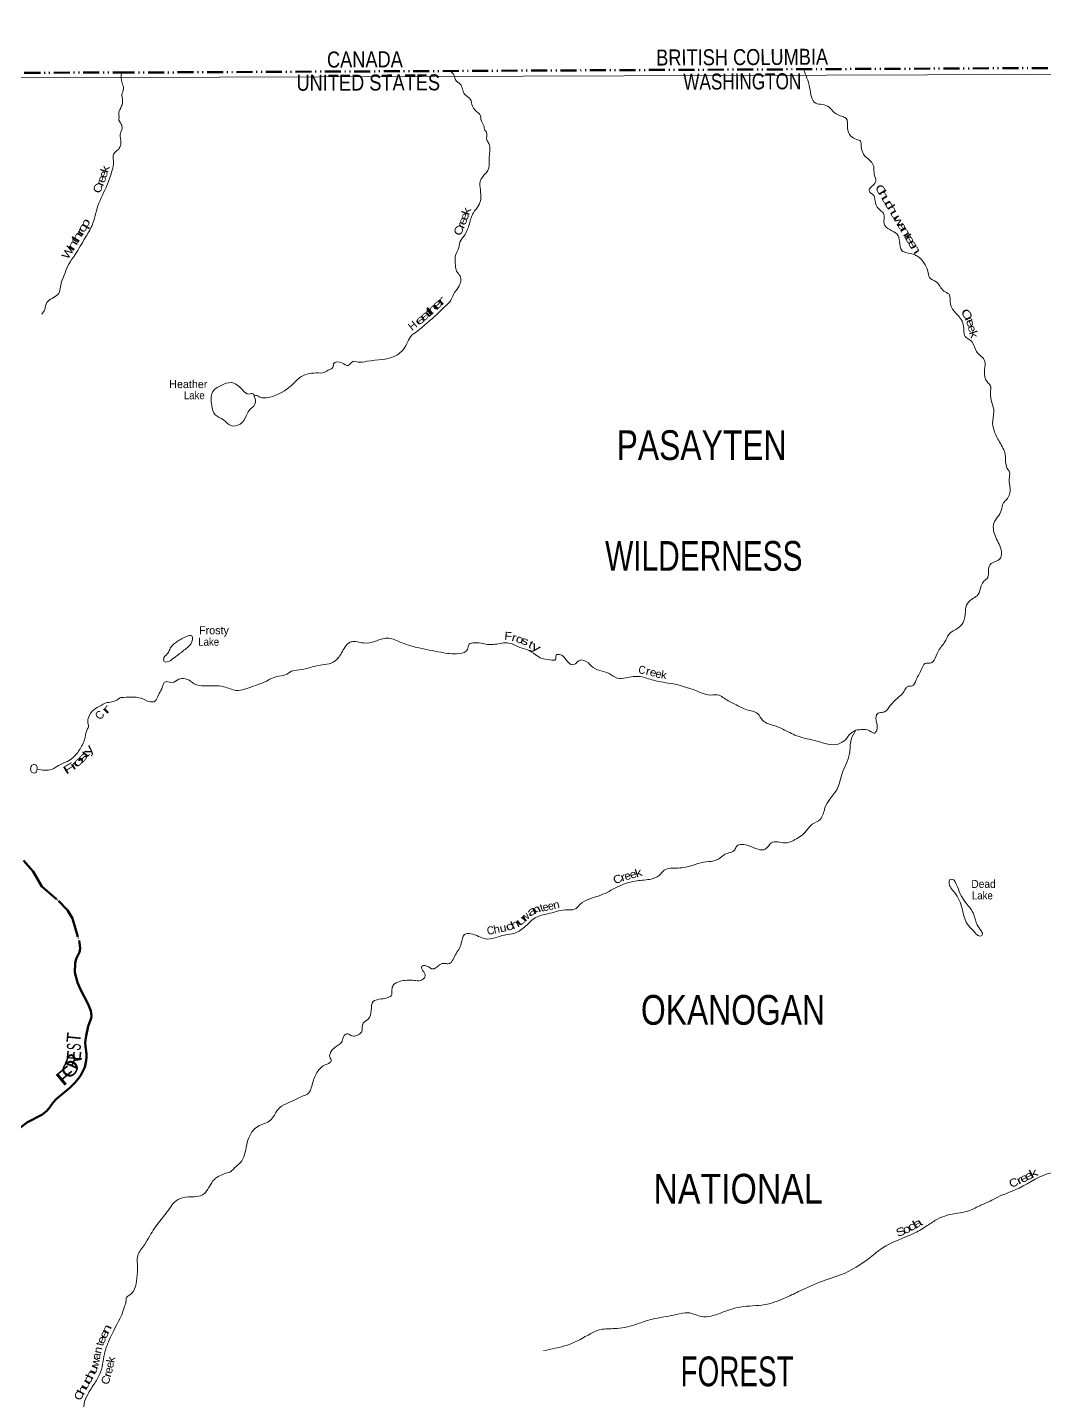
# Model space of a CAD drawing. Header units: feet. Extents: x -2 to 244583, y 367190 to 553316.
# Drawn here: x 58364 to 83775, y 518618 to 552939 of the extents above; entities that cross this region are included whole.
import ezdxf
from ezdxf.enums import TextEntityAlignment as Align

# ---------------------------------------------------------------- set-up
doc = ezdxf.new("R2010")
doc.units = ezdxf.units.FT
doc.header["$LTSCALE"] = 80
for name, pattern in [('DASH_DOUBLE_DOT', [9.2, 5, -1.2, 0.3, -1.2, 0.3, -1.2]), ('DOT_DASHED', [7.7, 5, -1.2, 0.3, -1.2]), ('LONG_DASH_SHORT_DASH', [9.9, 6, -1.2, 1.5, -1.2])]:
    doc.linetypes.add(name, pattern=pattern)
for name, color, linetype, lineweight in [('10', 7, 'DASH_DOUBLE_DOT', 70), ('11', 7, 'LONG_DASH_SHORT_DASH', 60), ('39', 7, 'Continuous', 13), ('4', 7, 'Continuous', 13), ('41', 7, 'Continuous', 13), ('44', 7, 'DOT_DASHED', 13)]:
    doc.layers.add(name, color=color, linetype=linetype, lineweight=lineweight)

msp = doc.modelspace()

# ---------------------------------------------------------------- linework, layer by layer
at = {"layer": '10'}
for p, q in [((60642.26, 551810.33), (90953.58, 551960.35)), ((30317.74, 551782.51), (60642.26, 551810.33))]:
    msp.add_line(p, q, dxfattribs=at)
at = {"layer": '11'}
msp.add_lwpolyline([(58267.38, 532114.15), (58503.95, 531842.12), (58725.31, 531468), (59138.33, 531105.41), (59362.44, 530873.46), (59488.96, 530668.42), (59666.88, 530066.99), (59680.69, 529916.6), (59665.45, 529828.75), (59622.36, 529738.96), (59581.01, 529657.78), (59559.09, 529547.32), (59549.28, 529320.81), (59614.69, 529070.03), (59688.77, 528894.82), (59883.34, 528521.99), (59945.45, 528359.12), (59961.15, 528232.98), (59951.95, 528174.31), (59880.8, 527972.95), (59827.1, 527737.45), (59803.14, 527571.47), (59810.32, 527468.91), (59837.84, 527285.54), (59840.32, 527212.89), (59831.06, 527120.47), (59794.39, 526951.25), (59690.56, 526734.16), (59559.36, 526568.95), (59433.84, 526443.88), (59088.8, 526155.39), (59000.01, 526056.93), (58907.47, 525926.03), (58836.49, 525848.91), (58723.56, 525763.2), (58368.63, 525574.08), (58154.07, 525417.49)], dxfattribs=at)
at = {"layer": '39'}
for points in [[(77751.86, 551887.83), (77905.22, 551435.67), (78058.79, 551043.7), (78218.72, 551012.18), (78395, 550946.33), (78519, 550815.4), (78731.87, 550711.27), (78819.05, 550667.2), (78854.57, 550430.5), (78934.44, 550222.38), (79086.54, 550138.17), (79175.73, 550096.14), (79194.55, 549968.68), (79296.89, 549716.14), (79432.99, 549591.35), (79506.44, 549460.14), (79521.55, 549259.77), (79560.82, 549085.85), (79446.17, 548953.61), (79392.04, 548854.1), (79507.87, 548739.32), (79549.25, 548547.19), (79675.5, 548367.68), (79748.67, 548293.16), (79768.13, 548032.07), (79910.41, 547885.04), (80093, 547768.6), (80154.52, 547592.78), (80210.22, 547364.28), (80495.28, 547270.86), (80583.87, 547230.98), (80761.83, 547057.51), (80857.88, 546849.48), (80901.13, 546687.73), (81071.56, 546577.3), (81258.71, 546351.55), (81388.55, 546269.24), (81424.1, 546026.46), (81560.72, 545794.36), (81668.49, 545675.49), (81746.15, 545507.86), (81818.47, 545188.33), (81919.9, 545126.12), (82079.04, 544837.45), (82154.28, 544752.82), (82268.14, 544627.9), (82285.16, 544453.86), (82271.55, 544340.4), (82347.65, 544075.57), (82422.94, 543980.82), (82427.57, 543859.35), (82440.83, 543624.55), (82506.66, 543394.08), (82479.7, 543110.47), (82513.26, 542861.6), (82650.11, 542580.9), (82793.23, 542259.74), (82843.42, 541917.83), (82898.48, 541822.97), (82891.21, 541652.84), (82918.63, 541416.09), (82824.92, 541136.16), (82746.44, 541052.71), (82694.75, 540866.15), (82510.22, 540545.22), (82500.94, 540371.04), (82640.12, 540027.58), (82699.73, 539829.48), (82644.01, 539638.85), (82543.11, 539591.72), (82416.07, 539512.06), (82374.34, 539357.95), (82356.93, 539191.82), (82266.34, 539104.26), (82192.09, 538982.36), (82112.25, 538761.22), (82001.43, 538673.55), (81850.37, 538543.14), (81796.71, 538344.42), (81739.39, 538066.7), (81616.68, 537928.35), (81388.87, 537775.24), (81278.61, 537572.16), (81180.13, 537442.03), (81063.83, 537230.82), (80945.32, 537060.09), (80783.63, 537036.93), (80711.4, 536917.07), (80569.18, 536628.77), (80464.72, 536480.39), (80379.78, 536477.9)], [(60713.19, 551808.07), (60727.28, 551548.18), (60764.34, 551412.72), (60724.66, 551252.55), (60735.24, 551153.39), (60727.87, 551003.51), (60681.82, 550906.07), (60671.85, 550877.67)], [(68930.75, 551850.72), (69026.86, 551737.37), (69063.82, 551622.16), (69175.52, 551525.58), (69290.03, 551267.03), (69428.13, 551148.32), (69483.6, 550968.42), (69625.96, 550805.19), (69666.59, 550766.94), (69703.82, 550597.06), (69773.21, 550465.83), (69781.63, 550397.04), (69834.62, 550314.31), (69839.53, 550132.11), (69892.56, 550041.28), (69913.75, 549838.92), (69898.49, 549648.5), (69863.45, 549362.81), (69789.07, 549269.27), (69712.68, 549171.66), (69678.69, 549090.48), (69679.68, 548883.96), (69688.9, 548647.11), (69637.06, 548492.94), (69504.47, 548305.93), (69406.69, 548030.03), (69274.63, 547731.66), (69168.22, 547569.09), (69126.59, 547392.71), (69060.54, 547248.59), (69057.74, 546989.4), (69084.73, 546843.76), (69174.29, 546726.81), (69129.13, 546443.09), (69010.64, 546268.31), (68918.51, 546079.5), (68813.81, 545979.72), (68711.14, 545879.94), (68437.29, 545627.37), (68233.85, 545454.14), (68092.82, 545339.98), (67933.66, 545209.53), (67837.48, 545022.72), (67608.18, 544758.24), (66846.47, 544594.11), (66624.08, 544574.67), (66490.53, 544588.12), (66373.71, 544486.24), (66219.69, 544552.21), (66011.46, 544532.85), (65995.74, 544435.57), (65909.01, 544386.5), (65796.06, 544321.09), (65575.69, 544303.69), (65151.59, 544171.78), (64996.57, 544023.12), (64849.49, 543904.88), (64257.96, 543680.94), (64174.96, 543696.68), (64091.84, 543738.75), (64026.56, 543725.08)], [(60671.85, 550877.67), (60648.41, 550820.41), (60648.41, 550769.45), (60650.63, 550659.77), (60650.63, 550619.88), (60656.96, 550608.29)], [(60656.96, 550608.29), (60718.18, 550495.24), (60722.74, 550387.95), (60684.71, 550304.72), (60697.78, 550110.42), (60686.23, 549988.87), (60646.76, 549898.11)], [(60646.76, 549898.11), (60504.21, 549736.7), (60516.11, 549572.83), (60479.84, 549370.01), (60356.23, 549006.35), (60125.01, 548483.67), (59976.49, 547990.18), (59807.73, 547682.75), (59553.14, 547261.06), (59373.99, 546977.82), (59279.34, 546744.02), (59218.34, 546581.43), (59120.54, 546264.6), (58847.39, 546061.38), (58794.59, 545888.75), (58720.96, 545770.58)], [(64026.56, 543725.08), (63998.58, 543784.81), (63899.52, 543776.17), (63741.3, 543872.49), (63457.24, 544061.27), (63202.72, 543993.05), (62985.1, 543823.81), (62970.51, 543493.68), (63054.57, 543257.24), (63271.6, 543126.82), (63442.15, 542990.07), (63678.62, 543025.78), (63827.31, 543229.08), (63899.47, 543365.13), (64044.35, 543519.81), (64057.98, 543629.22), (64028.02, 543725.39)], [(60682.19, 536186.05), (60772.66, 536194.43), (61015.34, 536199.8), (61264.35, 536150.55), (61400.16, 536088.52), (61549.76, 536101.49), (61635.99, 536255.84), (61718.2, 536404.1), (61758.11, 536517.71), (61794.23, 536576.63), (61970.24, 536567.47), (62145.81, 536647.4), (62305.54, 536658.39), (62437.27, 536602.42), (62530.64, 536534.09), (62785.73, 536480.82), (63273.27, 536459.19), (63577.08, 536369.73), (64001.32, 536471.27), (64247.64, 536561.71), (64596.81, 536713.46), (64800.88, 536755.07), (64964.26, 536849.1), (65222.95, 536888.99), (65564.33, 536977.92), (66002.76, 537075.49), (66189.93, 537266.84), (66384.77, 537547.33), (66461.44, 537586.22), (66758.91, 537553.43), (67056.02, 537595.55), (67350.92, 537678.16), (67660.82, 537582.66), (68110.52, 537437.32), (68689.52, 537323.05), (69148.81, 537287.09), (69360.66, 537393.54), (69400.5, 537521.32), (69525.71, 537560.47), (69962.81, 537512.25), (70302.38, 537556.63), (70470.38, 537529.2), (70614.3, 537463.17), (70837.13, 537389.47), (71060.24, 537259.08), (71216.4, 537168.82), (71416.81, 537133.47), (71560.35, 537144.38), (71569.96, 537249.72), (71658.87, 537266.41), (71825.37, 537131.66), (71981.69, 537009), (72074.52, 537052.03), (72157.12, 537119.3), (72377.88, 537055.71), (72457.16, 536973.13), (72663.97, 536866.95), (72898.95, 536789.27), (73099.73, 536674.95), (73318.12, 536684.25), (73675.98, 536712.53), (74004.06, 536621.18), (74502.04, 536530.77), (75158.33, 536325.81), (75431.72, 536252.39), (75648.15, 536249.52), (75767.84, 536173.24), (76039.58, 536024.89), (76333.52, 535884.76), (76607.03, 535787.04), (76735.27, 535615.64), (77010.93, 535491.61), (77237.89, 535399.71), (77584.55, 535233.55), (78094.86, 535100.68), (78621.07, 535028.65), (78798.53, 535136.93), (78943.36, 535301.73), (79060.31, 535377.29)], [(62139, 537267.1), (61991.69, 537154.77), (61850.46, 537081.11), (61779.64, 537088.82), (61775.14, 537183.96), (61883.74, 537312.12), (61929.73, 537421.71), (62086.74, 537576.45), (62336.87, 537715.51), (62472.3, 537732.45), (62488.91, 537643.45), (62360.44, 537440.26), (62245.6, 537348.52), (62138.79, 537266.94)], [(80379.78, 536477.9), (80317.31, 536430.99), (80251.07, 536325.34), (80118.24, 536188.95), (79888.85, 535944.72), (79812.44, 535851.16), (79703.39, 535816.14), (79598.38, 535783.17), (79568.34, 535720.24), (79589.53, 535519.9), (79582.13, 535376.1), (79538, 535298.91), (79404.23, 535358.92), (79193.74, 535388.14), (79060.31, 535377.29)], [(58609.46, 534403.43), (58961.9, 534390.83), (59139, 534489.82), (59344.46, 534587.07), (59503.28, 534691.94), (59677.12, 534904.27), (59805.55, 535197.12), (59856.08, 535392), (59889.62, 535473.33), (59872.54, 535554.13), (59895.19, 535706.21), (59980.7, 535848.8), (60151.53, 535965.95), (60357, 536063.2), (60506.57, 536086.99), (60682.19, 536186.05)], [(79060.31, 535377.29), (78942.14, 535135.69), (78903.35, 534789.24), (78713.67, 534275.93), (78602.1, 533923.01), (78411.26, 533652.66), (78288.95, 533431.29), (78173.01, 533145.16), (77971.35, 533022.57), (77792.31, 532821.14), (77500.01, 532619.08), (77294.02, 532555.19), (76950.16, 532561.4), (76799.26, 532396.57), (76617.23, 532397.6), (76210.12, 532518.88), (76084.92, 532477.7), (76034.79, 532386.31), (75782.55, 532267.49), (75631.4, 532153.28), (75512.3, 532106.05), (75257.61, 532074.29), (74978.89, 531993.79), (74617.17, 531929.05), (74269.56, 531872.47), (74146.8, 531744.24), (73910.64, 531645.76), (73548.81, 531603.28), (73092.45, 531450.95), (72690.93, 531250.32), (72168.2, 531018.66), (72035.29, 530898.47), (71853.32, 530885.32), (71418.9, 530797.9), (71083.61, 530702.93), (70813.66, 530480.75), (70537.43, 530303.08), (70280.8, 530253.08), (69814.06, 530157.39), (69441.3, 530284.93), (69283.63, 530265.85), (69203.81, 530040.66), (69051.5, 529748.25), (68878.6, 529532.68), (68767.3, 529546.24), (68619.97, 529478.62), (68494.93, 529405.04), (68336.82, 529479.09), (68213.48, 529470.32), (68223.96, 529395.46), (68299.4, 529268.31), (68281.6, 529185.2), (68178.79, 529113.77), (68031.12, 529119.03), (67663.14, 529092.72), (67503.8, 529002.76), (67469.99, 528883.11), (67448.46, 528733.16), (67367.76, 528690.19), (67206.13, 528654.89), (66998.13, 528588.96), (66952.65, 528372.05), (66874.84, 528148.9), (66747.89, 528051.02), (66708.53, 527824.02), (66591.61, 527744.42), (66472.34, 527731.62), (66368.95, 527781.67), (66278.13, 527740.68), (66226.23, 527598.66), (66050.99, 527447.86), (65936.33, 527317.65), (65916.65, 527204.15), (65953.49, 527113.24), (65919.34, 527064.46), (65786.15, 527002.98), (65619.02, 526848.19), (65486.96, 526551.84), (65358.82, 526279.82), (65215.52, 526218.29), (65076.29, 526148.69), (64618.44, 525887.01), (64437.67, 525624.82), (64286.38, 525540.97), (64201.58, 525510.14), (64048.32, 525416.16), (63841.95, 525010.07), (63684.3, 524565.78), (63539.29, 524437.42), (63448.73, 524343.79), (63321.52, 524298.55)], [(58609.46, 534403.43), (58588.29, 534488.25), (58535.31, 534520.1), (58462.86, 534478.87), (58445.68, 534383.54), (58482.86, 534315.08), (58577.97, 534320.1), (58589.74, 534354.64), (58609.46, 534403.43)], [(81404.1, 531633.84), (81388.38, 531557.1), (81525.02, 531320.95), (81717.1, 530912.99), (81842.3, 530533.01), (81990.73, 530367.79), (82191.6, 530235.26), (82219.82, 530255.66), (82197.14, 530346.65), (82095.24, 530506.05), (82004.99, 530768.78), (81925.4, 530916.15), (81815.54, 531051.21), (81597.16, 531461.05), (81458.74, 531646.58), (81404.1, 531633.84)], [(63321.52, 524298.55), (63033.03, 524147.13), (62908.51, 523964.22), (62733.53, 523758.76), (62533.52, 523713.12), (62240.38, 523687.21), (62034.62, 523574.72), (61914.01, 523420.18), (61672.82, 523105.02), (61417.73, 522735.11), (61287.33, 522513.69), (61120.77, 522241.46), (61116.37, 521893.17), (61104.95, 521743.27), (60921.21, 521258.34), (60838.59, 521195.12), (60824.91, 521095.83), (60777.13, 520937.64), (60725.41, 520757.15)], [(71254.96, 519865.15), (71859.02, 520006.14), (72163.79, 520139.42), (72724.8, 520399.64), (73094.84, 520417.87), (73601.94, 520534.03), (73951.29, 520647.31), (74583.78, 520766.18), (74870.76, 520812.3), (75192.78, 520720.92), (75445.55, 520730.4), (75752.49, 520831.3), (76170.56, 520955.07), (76793.2, 521017.2), (77277.84, 521177.79), (77631.01, 521339.68), (78226.39, 521604.13), (78793.75, 521805.67), (79499.46, 522259.04), (79717.1, 522424.24), (80534.38, 522809.37), (80844.99, 522989.25), (81105.11, 523152.66), (81601.93, 523303.19), (81846.44, 523349.07), (82155.23, 523486.42), (82413.55, 523603.25), (82605.22, 523701.49), (83140.1, 523929.17), (83949.32, 524308.19), (84536.11, 524254.7), (85024.25, 524107.54), (85351.71, 524147.8), (85696.65, 524338), (85998.11, 524315.35), (86328.14, 524242.24), (86469.6, 524265.29), (86586.68, 524312.5), (86865.76, 524320.1), (87127.06, 524238.51), (87394.56, 524128.61), (87874.22, 524062.39), (88259.1, 523936.94), (88581.16, 523837.46), (89288.92, 523863.61), (89624.86, 523822.93), (89942.62, 523776.07), (90167.37, 523724.66), (90351.57, 523693.27), (90676.32, 523456.12), (90911.54, 523329.85), (91074.57, 523260.02)], [(60725.41, 520757.15), (60404.45, 520124.14), (60300.23, 519839.64), (60252.17, 519604.3), (60188.39, 519324.26), (60043.55, 519051.48), (59868.45, 518768.28), (59777.89, 518530.48), (59802.07, 518168.33), (59916.12, 517807.4), (60022.4, 517642.16)]]:
    msp.add_spline(points, degree=3, dxfattribs=at)
at = {"layer": '4'}
msp.add_lwpolyline([(0, 551604.47), (30320.18, 551625.32), (60640.31, 551687.89), (90960.33, 551792.15), (121280.18, 551938.12), (151599.79, 552125.8), (181919.11, 552355.19), (212238.1, 552626.27), (242556.67, 552939.07), (244583.23, 368785.28), (214011.34, 368469.87), (183439.05, 368196.52), (152869.71, 367965.22), (122293.47, 367775.98), (91720.3, 367628.78), (61146.96, 367523.65), (30573.51, 367460.56), (0, 367439.54)], close=True, dxfattribs=at)
at = {"layer": '44'}
msp.add_lwpolyline([(58267.38, 532114.15), (58503.95, 531842.12), (58725.31, 531468), (59138.33, 531105.41), (59362.44, 530873.46), (59488.96, 530668.42), (59666.88, 530066.99), (59680.69, 529916.6), (59665.45, 529828.75), (59622.36, 529738.96), (59581.01, 529657.78), (59559.09, 529547.32), (59549.28, 529320.81), (59614.69, 529070.03), (59688.77, 528894.82), (59883.34, 528521.99), (59945.45, 528359.12), (59961.15, 528232.98), (59951.95, 528174.31), (59880.8, 527972.95), (59827.1, 527737.45), (59803.14, 527571.47), (59810.32, 527468.91), (59837.84, 527285.54), (59840.32, 527212.89), (59831.06, 527120.47), (59794.39, 526951.25), (59690.56, 526734.16), (59559.36, 526568.95), (59433.84, 526443.88), (59088.8, 526155.39), (59000.01, 526056.93), (58907.47, 525926.03), (58836.49, 525848.91), (58723.56, 525763.2), (58368.63, 525574.08), (58154.07, 525417.49)], dxfattribs=at)

# ---------------------------------------------------------------- texts
at = {"layer": '10'}
for s, rotation, width, p in [('CANADA', 0.284, 0.85, (65848.24, 551936.1)), ('BRITISH COLUMBIA', 0.284, 0.85, (74073.34, 551987.13)), ('UNITED STATES', 0.172, 0.85, (65085.86, 551356.5)), ('WASHINGTON', 0.195, 0.8, (74750.34, 551384.63))]:
    msp.add_text(s, height=400, rotation=rotation, dxfattribs=dict(at, width=width)).set_placement(p)
at = {"layer": '41'}
for s, rotation, width, p in [('k', 72.533, 1.3, (60396.53, 549371.79)), ('e', 69.912, 1.2, (60310.51, 549117.44)), ('e', 72.533, 1.15, (60355.88, 549242.6)), ('C', 65.249, 1.2, (60213.48, 548877.08)), ('r', 67.046, 1.45, (60270.94, 549010.1)), ('C', 300.559, 1.35, (79596.71, 548831.77)), ('h', 300.559, 1.6, (79671.54, 548708.6)), ('u', 300.647, 1.65, (79745.91, 548579.61)), ('c', 300.647, 1.7, (79820.17, 548454.29)), ('h', 300.647, 1.6, (79890.61, 548340.54)), ('p', 62.518, 1.5, (59893.51, 548001.49)), ('e', 66.947, 1.3, (69329.54, 548065.01)), ('k', 70.359, 1.35, (69422.98, 548315.63)), ('e', 70.612, 1.2, (69377.22, 548187.26)), ('u', 300.647, 1.65, (79962.65, 548213.8)), ('w', 300.647, 1.5, (80056.99, 548048.78)), ('h', 58.99, 1.6, (59693.41, 547660.11)), ('r', 59.953, 1.65, (59771.52, 547779.94)), ('o', 59.953, 1.45, (59827.3, 547884.26)), ('C', 65.304, 1.2, (69226.31, 547818.07)), ('r', 66.947, 1.45, (69285.99, 547950.7)), ('a', 300.91, 1.6, (80140.94, 547913.69)), ('n', 300.91, 1.6, (80217.38, 547786.01)), ('t', 300.91, 1.45, (80281.29, 547679.26)), ('W', 56.772, 1.2, (59453.05, 547254.26)), ('i', 58.768, 1.35, (59524.72, 547368.5)), ('n', 58.768, 1.65, (59573.33, 547452.77)), ('t', 58.99, 1.45, (59641.53, 547569.44)), ('e', 300.91, 1.5, (80336.3, 547587.39)), ('e', 300.91, 1.5, (80404.25, 547469.45)), ('n', 300.91, 1.6, (80476.24, 547353.65)), ('e', 43.276, 1.95, (68664.92, 545944.49)), ('r', 43.276, 2.2, (68769.03, 546038.44)), ('e', 39.032, 1.8, (68236.34, 545560.51)), ('a', 39.829, 1.9, (68354.72, 545662.44)), ('t', 41, 1.85, (68467.25, 545758.18)), ('h', 42.094, 2, (68554.02, 545838.77)), ('C', 304.794, 1.45, (81749.63, 545712.96)), ('r', 298.473, 1.6, (81807.55, 545607.71)), ('e', 291.847, 1.25, (81838.58, 545517.21)), ('e', 287.93, 1.15, (81874.73, 545382.76)), ('k', 287.959, 1.3, (81913.14, 545238.07)), ('F', 355.591, 1.15, (70365.73, 537629.78)), ('r', 343.756, 1.25, (70498.84, 537598.5)), ('o', 336.944, 1.25, (70630.08, 537558.5)), ('s', 343.274, 1.35, (70763.73, 537512.13)), ('t', 333.797, 1.3, (70900.64, 537433.66)), ('y', 329.797, 1.6, (71027.42, 537368.32)), ('C', 351.453, 0.9, (73704.77, 536783.62)), ('r', 346.706, 1.15, (73848.35, 536755.19)), ('e', 343.407, 1.1, (73971.97, 536724.56)), ('e', 345.586, 1.05, (74112, 536686.42)), ('k', 350.586, 1.05, (74250.3, 536659.9)), ('r', 46.51, 2.2, (60403.99, 535828.7)), ('s', 49.593, 2.15, (59800.87, 534621.35)), ('t', 52.965, 1.65, (59889.25, 534724.07)), ('y', 56.551, 1.7, (59970.59, 534832.32)), ('F', 31.509, 1.85, (59453.38, 534336.73)), ('r', 35.187, 1.85, (59577.66, 534412.72)), ('o', 42.587, 1.95, (59696.52, 534519.82)), ('C', 22.863, 1.15, (73146.43, 531560.53)), ('r', 19.27, 1.3, (73275.31, 531607.06)), ('e', 15.848, 1.1, (73382.29, 531641.32)), ('e', 15.848, 1.1, (73520.62, 531679.66)), ('k', 17.821, 1.3, (73659.73, 531717)), ('n', 24.74, 1.45, (71115.7, 530806.63)), ('n', 11.852, 1.1, (71595, 530916.6)), ('u', 38.321, 1.9, (70760.63, 530547.79)), ('a', 35.531, 1.75, (71019.92, 530775.13)), ('C', 11.516, 0.95, (69954.55, 530271.51)), ('h', 11.656, 1.05, (70105.05, 530303.03)), ('u', 12.619, 1.15, (70267.37, 530334.45)), ('c', 20.43, 1.35, (70439, 530379.02)), ('h', 24.781, 1.4, (70585.47, 530429.73)), ('C', 22.696, 1.15, (83040.74, 523974.33)), ('r', 24.925, 1.5, (83189.22, 524038.31)), ('e', 24.925, 1.35, (83301.76, 524092.51)), ('e', 26.502, 1.4, (83421.29, 524151.9)), ('k', 26.502, 1.55, (83542.49, 524212.33)), ('d', 27.265, 1.6, (80515.01, 522890.26)), ('a', 29.773, 1.55, (80647.89, 522965.51)), ('S', 22.916, 1.35, (80221.96, 522748.38)), ('o', 24.187, 1.3, (80366.53, 522812.97)), ('e', 63.113, 1.4, (60365.9, 520233.79)), ('n', 63.113, 1.5, (60427.11, 520363.12)), ('e', 68.93, 1.25, (60303.64, 520098.71)), ('w', 78.373, 1.1, (60154.84, 519557.81)), ('a', 78.692, 1.05, (60182.77, 519710.85)), ('n', 78.224, 1.1, (60219.55, 519860.24)), ('k', 78.692, 1.1, (60545.6, 519621.97)), ('h', 65.039, 1.4, (60029.75, 519229.64)), ('u', 68.739, 1.4, (60101.43, 519366.31)), ('r', 73.739, 1.25, (60456.12, 519238.63)), ('e', 75.969, 1.05, (60486.62, 519349.72)), ('h', 62.333, 1.5, (59816.63, 518836.59)), ('u', 61.211, 1.6, (59889.64, 518977.74)), ('c', 61.585, 1.6, (59963.08, 519104.08)), ('C', 70.585, 1.1, (60413.5, 519096.56)), ('C', 67.7, 1.15, (59742.4, 518704.93))]:
    msp.add_text(s, height=200, rotation=rotation, dxfattribs=dict(at, width=width)).set_placement(p, align=Align.CENTER)
for s, rotation, p in [('H', 38.947, (68048.44, 545409.71)), ('C', 47.633, (60240.34, 535684.27)), ('t', 17.267, (71238.6, 530842.29)), ('e', 13.606, (71330.44, 530860.63)), ('e', 11.852, (71457.84, 530887.81)), ('w', 38.937, (70855.02, 530634.4)), ('t', 74.257, (60261.62, 520003.68)), ('e', 78.373, (60516.4, 519490.43))]:
    msp.add_text(s, height=200, rotation=rotation, dxfattribs=at).set_placement(p, align=Align.CENTER)
for s, p in [('Heather', (61907.01, 543924.72)), ('Frosty', (62652.82, 537772.07))]:
    msp.add_text(s, height=200, dxfattribs=at).set_placement(p)
for s, width, p in [('Lake', 0.9, (62270.44, 543646.98)), ('Lake', 0.9, (62630.67, 537484.03)), ('Dead', 0.95, (81947.18, 531431.79)), ('Lake', 0.9, (81960.47, 531143.74))]:
    msp.add_text(s, height=200, dxfattribs=dict(at, width=width)).set_placement(p)
at = {"layer": '44'}
for s, width, p in [('PASAYTEN', 0.8, (75206.54, 542127.13)), ('WILDERNESS', 0.75, (75262.17, 539358.75)), ('OKANOGAN', 0.8, (75990.85, 528011)), ('NATIONAL', 0.85, (76117.89, 523540.81)), ('FOREST', 0.7, (76093.83, 518975.21))]:
    msp.add_text(s, height=743.7, dxfattribs=dict(at, width=width)).set_placement(p, align=Align.CENTER)
for s, rotation, width, p in [('T', 84.37, 0.9, (59695.01, 527673.59)), ('S', 84.599, 0.55, (59698.27, 527443.69)), ('R', 66.42, 1.1, (59668.88, 527032.01)), ('E', 83.399, 0.75, (59699.04, 527225.67)), ('F', 39.861, 1.65, (59425.84, 526600.19)), ('O', 54.787, 1.25, (59574.5, 526810.95))]:
    msp.add_text(s, height=350, rotation=rotation, dxfattribs=dict(at, width=width)).set_placement(p, align=Align.CENTER)

doc.saveas('drawing.dxf')
